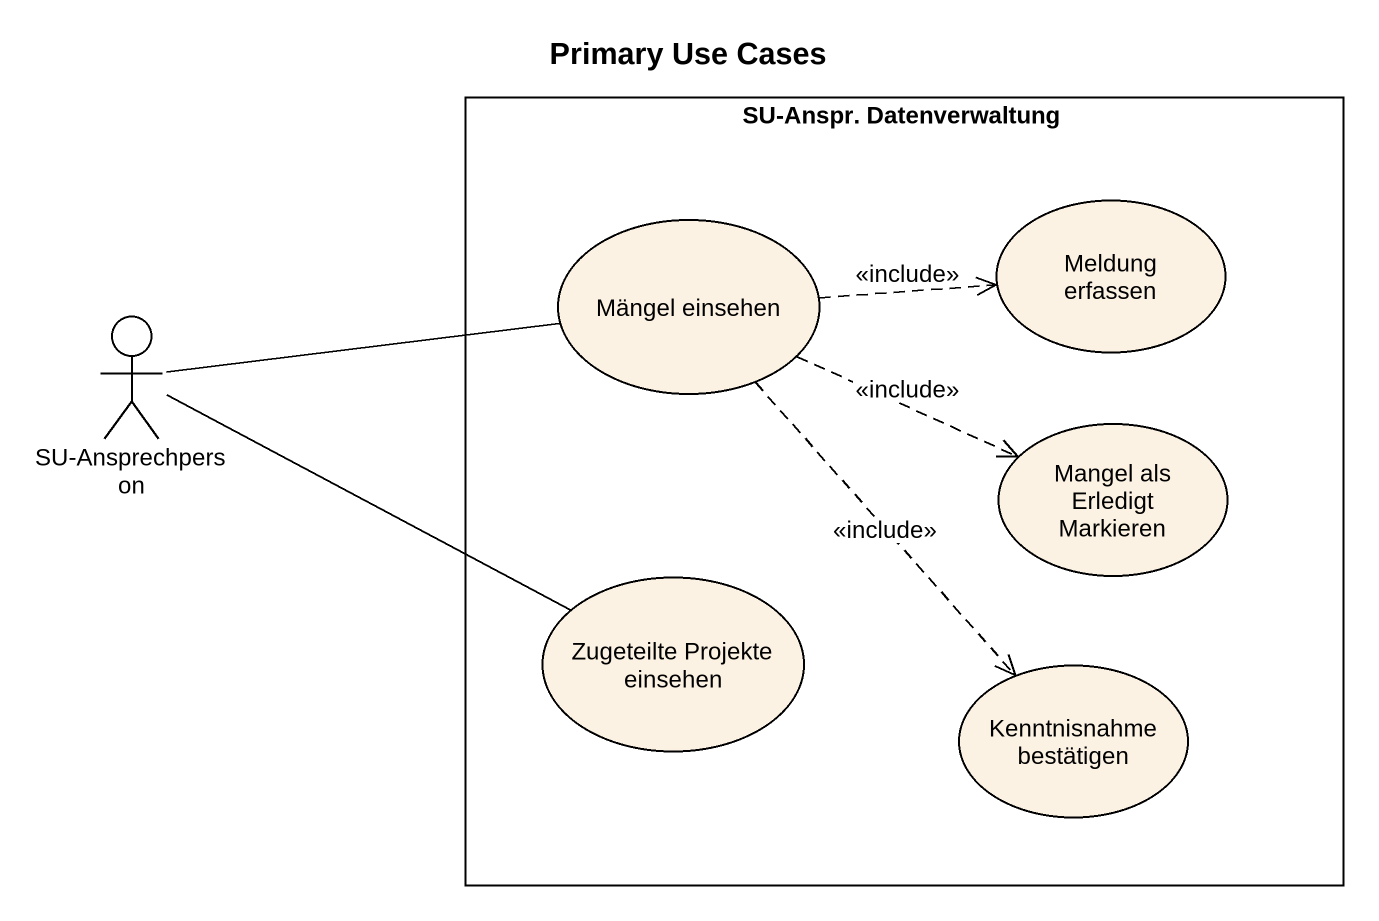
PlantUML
@startuml
title Primary Use Cases
rectangle "SU-Anspr. Datenverwaltung" as SU_Anspr_Datenverwaltung {
  usecase "Meldung erfassen" as Meldung_erfassen
  usecase "Mängel einsehen" as Mängel_einsehen
  usecase "Mangel als Erledigt Markieren" as Mangel_als_Erledigt
  usecase "Zugeteilte Projekte einsehen" as Zugeteilte_Projekte_einsehen
  usecase "Kenntnisnahme bestätigen" as Kenntnisnahme_bestätigen
}
actor "SU-Ansprechperson" as SU_Ansprechperson
Mängel_einsehen .right.> Meldung_erfassen : <<include>>
Mängel_einsehen .right.> Mangel_als_Erledigt : <<include>>
Mängel_einsehen ..> Kenntnisnahme_bestätigen : <<include>>
SU_Ansprechperson -right- Mängel_einsehen
SU_Ansprechperson -right- Zugeteilte_Projekte_einsehen
@enduml
